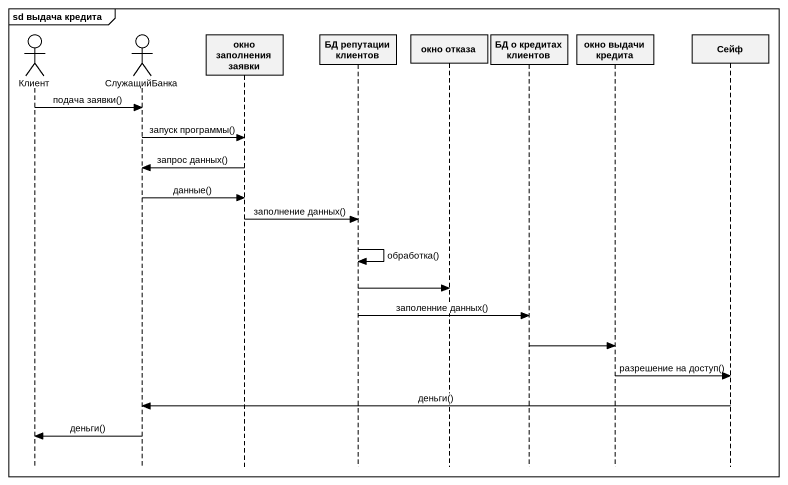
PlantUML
@startuml
mainframe sd выдача кредита
hide footbox
actor Клиент
actor СлужащийБанка
participant "окно заполнения заявки" as окно_заполнения_заявки
participant "БД репутации клиентов" as БД_репутации_клиентов
participant "окно отказа" as окно_отказа
participant "БД о кредитах клиентов" as БД_о_кредитах_клиентов
participant "окно выдачи кредита" as окно_выдачи_кредита
participant Сейф

Клиент -> СлужащийБанка : подача заявки()
СлужащийБанка -> окно_заполнения_заявки : запуск программы()
окно_заполнения_заявки -> СлужащийБанка : запрос данных()
СлужащийБанка -> окно_заполнения_заявки : данные()
окно_заполнения_заявки -> БД_репутации_клиентов : заполнение данных()
БД_репутации_клиентов -> БД_репутации_клиентов : обработка()
БД_репутации_клиентов -> окно_отказа
БД_репутации_клиентов -> БД_о_кредитах_клиентов : заполенние данных()
БД_о_кредитах_клиентов -> окно_выдачи_кредита
окно_выдачи_кредита -> Сейф : разрешение на доступ()
Сейф -> СлужащийБанка : деньги()
СлужащийБанка -> Клиент : деньги()
@enduml
